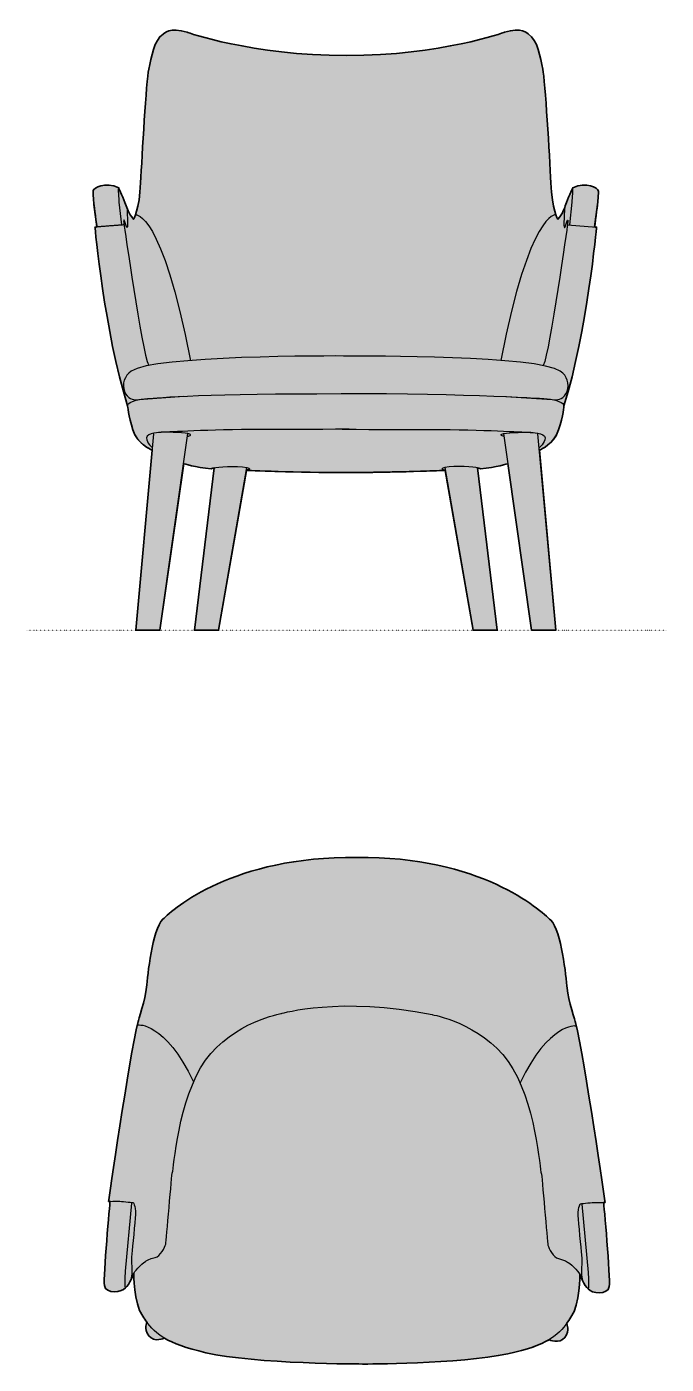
# Model space of a CAD drawing. Header units: millimetres. Extents: x 0 to 2150, y -1012 to 834.
# Drawn here: x 0 to 881, y -1012 to 832 of the extents above; entities that cross this region are included whole.
import ezdxf

# ---------------------------------------------------------------- set-up
doc = ezdxf.new("R2010")
doc.units = ezdxf.units.MM
doc.linetypes.add('Dots', pattern=[1, 0, -1])
doc.layers.add('Blocks', color=7, linetype='Continuous')
doc.layers.add('Blocks$Fill', color=7, linetype='Continuous', true_color=0xffffff)
for name, color, linetype, lineweight, true_color in [('Blocks$Inner', 7, 'Continuous', 25, 0x007f00), ('Blocks$Outline', 7, 'Continuous', 35, 0xff3f3f), ('Groud', 7, 'Dots', 25, 0x243775)]:
    doc.layers.add(name, color=color, linetype=linetype, lineweight=lineweight, true_color=true_color)

# ---------------------------------------------------------------- blocks, each defined once
blk = doc.blocks.new('CH71 Front')
at = {"layer": 'Blocks$Fill'}
blk.add_hatch(color=256, dxfattribs=at).paths.add_polyline_path([(-708.6, 248.3), (-731, 0), (-697.8, 0), (-665.1, 229.7), (-662.2, 228.8), (-658.8, 227.9), (-654.3, 226.9), (-648.8, 225.7), (-642.4, 224.5), (-635.2, 223.3), (-631.4, 222.8), (-627.4, 222.4), (-627.4, 222.4), (-627.4, 222.4), (-627.3, 222.4), (-627.2, 222.5), (-627.1, 222.6), (-627, 222.7), (-626.8, 222.8), (-626.6, 222.9), (-626.3, 223), (-626, 223.1), (-625.7, 223.3), (-625.4, 223.4), (-625, 223.5), (-624.6, 223.6), (-624.2, 223.8), (-624, 223.8), (-623.8, 223.9), (-623.5, 223.9), (-623.3, 224), (-650.3, 0), (-617.1, 0), (-578.7, 220.4), (-578.7, 220.4), (-578.7, 220.4), (-578.6, 220.4), (-578.5, 220.4), (-577.9, 220.4), (-575.5, 220.3), (-566.6, 219.9), (-535, 218.9), (-441.5, 217.5), (-348.1, 218.9), (-316.7, 219.9), (-307.8, 220.3), (-305.5, 220.4), (-304.9, 220.4), (-304.7, 220.4), (-304.7, 220.4), (-304.7, 220.4), (-304.7, 220.4), (-266.3, 0), (-233.1, 0), (-260, 224), (-259.8, 223.9), (-259.6, 223.9), (-259.3, 223.8), (-259.1, 223.8), (-258.7, 223.6), (-258.3, 223.5), (-257.9, 223.4), (-257.6, 223.3), (-257.3, 223.1), (-257, 223), (-256.8, 222.9), (-256.6, 222.8), (-256.4, 222.7), (-256.2, 222.6), (-256.1, 222.5), (-256, 222.4), (-255.9, 222.4), (-255.9, 222.4), (-252, 222.8), (-248.2, 223.3), (-241, 224.5), (-234.6, 225.7), (-229, 226.9), (-224.5, 227.9), (-221.1, 228.8), (-218.2, 229.7), (-185.5, 0), (-152.3, 0), (-174.8, 248.3), (-174.2, 248.5), (-173.2, 249), (-172, 249.6), (-170.5, 250.4), (-169.7, 250.8), (-168.8, 251.3), (-167.9, 251.9), (-167, 252.5), (-166, 253.2), (-165, 253.9), (-164, 254.6), (-163, 255.5), (-161.9, 256.3), (-160.9, 257.2), (-159.8, 258.2), (-158.8, 259.2), (-157.7, 260.3), (-156.7, 261.5), (-155.7, 262.7), (-155.2, 263.3), (-154.7, 263.9), (-154.2, 264.6), (-153.8, 265.2), (-153.3, 265.9), (-152.8, 266.6), (-152.4, 267.3), (-152, 268), (-151.5, 268.7), (-151.1, 269.5), (-150.7, 270.3), (-150.4, 271), (-150, 271.8), (-149.6, 272.7), (-149.3, 273.5), (-149, 274.3), (-148.7, 275.2), (-148.4, 276.1), (-147.2, 279.7), (-146.2, 283.3), (-144.5, 289.8), (-143.2, 295.5), (-142.3, 300.3), (-141.6, 304.2), (-141.2, 307.1), (-141, 308.8), (-141, 309.5), (-135.2, 329.1), (-129.8, 349.5), (-124.9, 370.3), (-120.4, 391.2), (-112.7, 432.4), (-106.5, 471.1), (-98.6, 531.7), (-96.1, 555.8), (-98.8, 556), (-94.7, 586.8), (-94.7, 586.8), (-93.9, 595.6), (-93.6, 599), (-93.5, 602.2), (-93.4, 603.6), (-93.4, 604.2), (-93.4, 604.8), (-93.4, 605.3), (-93.5, 605.5), (-93.5, 605.7), (-93.5, 605.9), (-93.5, 606.1), (-93.5, 606.2), (-93.6, 606.2), (-93.6, 606.3), (-93.6, 606.4), (-93.6, 606.4), (-93.6, 606.4), (-93.6, 606.5), (-93.6, 606.5), (-93.6, 606.5), (-93.7, 606.6), (-93.7, 606.6), (-93.7, 606.6), (-93.7, 606.7), (-93.7, 606.7), (-93.8, 606.8), (-93.8, 606.8), (-93.8, 606.9), (-93.9, 607), (-93.9, 607), (-94, 607.1), (-94.1, 607.2), (-94.2, 607.3), (-94.2, 607.4), (-94.3, 607.5), (-94.4, 607.6), (-94.5, 607.7), (-94.7, 607.9), (-95, 608.1), (-95.2, 608.3), (-95.5, 608.5), (-95.7, 608.7), (-96, 609), (-96.4, 609.2), (-96.7, 609.4), (-97.1, 609.6), (-97.4, 609.9), (-97.8, 610.1), (-98.2, 610.3), (-98.7, 610.5), (-99.1, 610.8), (-99.6, 611), (-100, 611.2), (-100.5, 611.4), (-101, 611.6), (-101.5, 611.8), (-102.1, 612), (-102.6, 612.2), (-103.2, 612.4), (-103.7, 612.6), (-104.3, 612.7), (-104.9, 612.9), (-105.6, 613.1), (-106.2, 613.2), (-106.8, 613.3), (-107.5, 613.4), (-108.1, 613.5), (-108.8, 613.6), (-109.5, 613.7), (-110.2, 613.8), (-110.9, 613.8), (-111.6, 613.8), (-112.4, 613.9), (-113.1, 613.9), (-113.9, 613.8), (-114.6, 613.8), (-115.4, 613.7), (-116.2, 613.7), (-117, 613.6), (-117.8, 613.5), (-118.6, 613.3), (-119.4, 613.2), (-120.3, 613), (-121.1, 612.8), (-121.9, 612.5), (-122.8, 612.3), (-123.6, 612), (-124.5, 611.7), (-125.4, 611.4), (-126.3, 611), (-127.1, 610.6), (-128, 610.2), (-128.9, 609.7), (-128.9, 609.7), (-136, 593.2), (-137.4, 589.9), (-140.4, 581.8), (-140.8, 580.6), (-141.3, 579.4), (-141.9, 578.2), (-142.5, 576.9), (-143.2, 575.6), (-144, 574.2), (-144.9, 572.8), (-145.8, 571.3), (-146.9, 569.8), (-148.1, 568.2), (-149.4, 566.5), (-149.4, 566.5), (-149.5, 566.6), (-149.6, 566.8), (-149.8, 567.1), (-150, 567.5), (-150.2, 567.9), (-150.7, 569.1), (-151.3, 570.7), (-152, 572.6), (-152.8, 574.9), (-153.6, 577.7), (-154.4, 580.9), (-155.3, 584.5), (-156.1, 588.6), (-156.9, 593.2), (-157.6, 598.3), (-158.2, 603.9), (-158.7, 610.1), (-159.1, 616.8), (-164, 703.1), (-167.2, 747.5), (-168.8, 763.7), (-169.5, 769.5), (-169.8, 771.7), (-170, 772.7), (-170.2, 773.5), (-172.9, 786.7), (-173.7, 790.2), (-174.6, 793.8), (-175.6, 797.3), (-176.6, 800.7), (-177.2, 802.4), (-177.8, 804.1), (-178.4, 805.7), (-179, 807.3), (-179.7, 808.9), (-180.4, 810.4), (-181.2, 811.8), (-181.6, 812.5), (-182, 813.2), (-182.4, 813.9), (-182.8, 814.5), (-183.2, 815.2), (-183.7, 815.8), (-184.1, 816.4), (-184.6, 817), (-185, 817.6), (-185.5, 818.1), (-186, 818.7), (-186.5, 819.2), (-187, 819.7), (-187.5, 820.2), (-188.1, 820.6), (-188.3, 820.8), (-188.6, 821.1), (-188.9, 821.3), (-189.2, 821.5), (-189.4, 821.7), (-189.7, 821.8), (-189.7, 821.9), (-189.7, 821.9), (-189.8, 821.9), (-189.8, 821.9), (-190.5, 822.4), (-190.8, 822.7), (-191.1, 822.9), (-191.5, 823.2), (-192, 823.5), (-192.6, 823.9), (-193.1, 824.2), (-193.5, 824.4), (-193.8, 824.6), (-194.1, 824.7), (-194.5, 824.9), (-194.9, 825.1), (-195.3, 825.2), (-195.7, 825.4), (-196.1, 825.6), (-196.5, 825.7), (-197, 825.9), (-197.5, 826), (-197.9, 826.2), (-198.4, 826.3), (-199, 826.4), (-199.5, 826.6), (-200.1, 826.7), (-200.6, 826.8), (-201.2, 826.9), (-201.8, 827), (-202.4, 827), (-203.1, 827.1), (-203.7, 827.2), (-204.4, 827.2), (-205.1, 827.2), (-205.8, 827.3), (-206.5, 827.3), (-207.3, 827.3), (-208.1, 827.2), (-208.8, 827.2), (-209.7, 827.1), (-210.5, 827.1), (-211.3, 827), (-212.2, 826.9), (-213.1, 826.7), (-214, 826.6), (-214.9, 826.4), (-216.8, 826), (-218.7, 825.5), (-220.8, 825), (-222.9, 824.3), (-222.9, 824.3), (-226.9, 822.9), (-238.5, 819.4), (-247.1, 816.9), (-257.3, 814.3), (-269.2, 811.4), (-282.7, 808.4), (-297.7, 805.4), (-314.2, 802.6), (-332.1, 799.8), (-351.4, 797.4), (-371.9, 795.3), (-393.7, 793.7), (-416.7, 792.6), (-440.7, 792.2), (-464.8, 792.6), (-487.8, 793.7), (-509.6, 795.3), (-530.3, 797.4), (-549.7, 799.8), (-567.8, 802.6), (-584.5, 805.4), (-599.7, 808.4), (-613.4, 811.4), (-625.4, 814.3), (-635.8, 816.9), (-644.5, 819.4), (-656.3, 822.9), (-660.4, 824.3), (-662.5, 825), (-664.6, 825.5), (-666.6, 826), (-668.5, 826.4), (-669.4, 826.6), (-670.3, 826.7), (-671.2, 826.9), (-672, 827), (-672.9, 827.1), (-673.7, 827.1), (-674.5, 827.2), (-675.3, 827.2), (-676, 827.3), (-676.8, 827.3), (-677.5, 827.3), (-678.2, 827.2), (-678.9, 827.2), (-679.6, 827.2), (-680.3, 827.1), (-680.9, 827), (-681.5, 827), (-682.1, 826.9), (-682.7, 826.8), (-683.3, 826.7), (-683.8, 826.6), (-684.4, 826.4), (-684.9, 826.3), (-685.4, 826.2), (-685.9, 826), (-686.4, 825.9), (-686.8, 825.7), (-687.2, 825.6), (-687.7, 825.4), (-688.1, 825.2), (-688.5, 825.1), (-688.8, 824.9), (-689.2, 824.7), (-689.6, 824.6), (-689.9, 824.4), (-690.2, 824.2), (-690.8, 823.9), (-691.3, 823.5), (-691.8, 823.2), (-692.2, 822.9), (-692.6, 822.7), (-692.9, 822.4), (-693.5, 821.9), (-693.6, 821.9), (-693.6, 821.9), (-693.6, 821.9), (-693.6, 821.8), (-693.9, 821.7), (-694.2, 821.5), (-694.5, 821.3), (-694.7, 821.1), (-695, 820.8), (-695.3, 820.6), (-695.8, 820.2), (-696.3, 819.7), (-696.9, 819.2), (-697.4, 818.7), (-697.8, 818.1), (-698.3, 817.6), (-698.8, 817), (-699.2, 816.4), (-699.7, 815.8), (-700.1, 815.2), (-700.6, 814.5), (-701, 813.9), (-701.4, 813.2), (-701.8, 812.5), (-702.2, 811.8), (-702.9, 810.4), (-703.6, 808.9), (-704.3, 807.3), (-705, 805.7), (-705.6, 804.1), (-706.2, 802.4), (-706.8, 800.7), (-707.8, 797.3), (-708.8, 793.8), (-710.5, 786.7), (-713.3, 773.5), (-713.5, 772.7), (-713.7, 771.7), (-714, 769.5), (-714.7, 763.7), (-716.3, 747.5), (-719.5, 703.1), (-724.4, 616.8), (-724.8, 610.1), (-725.3, 603.9), (-725.9, 598.3), (-726.6, 593.2), (-727.4, 588.6), (-728.2, 584.5), (-729.1, 580.9), (-729.9, 577.7), (-730.7, 574.9), (-731.5, 572.6), (-732.2, 570.7), (-732.8, 569.1), (-733.3, 567.9), (-733.5, 567.5), (-733.7, 567.1), (-733.9, 566.8), (-734, 566.6), (-734.1, 566.5), (-734.1, 566.5), (-735.4, 568.2), (-736.6, 569.8), (-737.7, 571.3), (-738.6, 572.8), (-739.5, 574.2), (-740.3, 575.6), (-741, 576.9), (-741.6, 578.2), (-742.2, 579.4), (-742.7, 580.6), (-743.1, 581.8), (-746.1, 589.9), (-754.5, 609.6), (-754.6, 609.7), (-755.5, 610.2), (-756.4, 610.6), (-757.2, 611), (-758.1, 611.4), (-759, 611.7), (-759.9, 612), (-760.7, 612.3), (-761.6, 612.5), (-762.4, 612.8), (-763.2, 613), (-764.1, 613.2), (-764.9, 613.3), (-765.7, 613.5), (-766.5, 613.6), (-767.3, 613.7), (-768.1, 613.7), (-768.8, 613.8), (-769.6, 613.8), (-770.4, 613.9), (-771.1, 613.9), (-771.8, 613.8), (-772.6, 613.8), (-773.3, 613.8), (-774, 613.7), (-774.7, 613.6), (-775.4, 613.5), (-776, 613.4), (-776.7, 613.3), (-777.3, 613.2), (-777.9, 613.1), (-778.6, 612.9), (-779.2, 612.7), (-779.8, 612.6), (-780.3, 612.4), (-780.9, 612.2), (-781.4, 612), (-782, 611.8), (-782.5, 611.6), (-783, 611.4), (-783.5, 611.2), (-783.9, 611), (-784.4, 610.8), (-784.8, 610.5), (-785.3, 610.3), (-785.7, 610.1), (-786.1, 609.9), (-786.4, 609.6), (-786.8, 609.4), (-787.1, 609.2), (-787.4, 609), (-787.8, 608.7), (-788, 608.5), (-788.3, 608.3), (-788.5, 608.1), (-788.8, 607.9), (-789, 607.7), (-789.1, 607.6), (-789.2, 607.5), (-789.3, 607.4), (-789.3, 607.3), (-789.4, 607.2), (-789.5, 607.1), (-789.6, 607), (-789.6, 607), (-789.7, 606.9), (-789.7, 606.8), (-789.7, 606.8), (-789.8, 606.7), (-789.8, 606.7), (-789.8, 606.6), (-789.8, 606.6), (-789.8, 606.6), (-789.9, 606.5), (-789.9, 606.5), (-789.9, 606.5), (-789.9, 606.4), (-789.9, 606.4), (-789.9, 606.4), (-789.9, 606.3), (-789.9, 606.2), (-790, 606.2), (-790, 606.1), (-790, 605.9), (-790, 605.7), (-790, 605.5), (-790, 605.3), (-790.1, 604.8), (-790.1, 604.2), (-790.1, 603.6), (-790, 602.2), (-789.9, 599), (-789.1, 589.5), (-788.8, 586.8), (-788.8, 586.8), (-784.7, 556), (-787.4, 555.8), (-787.4, 555.7), (-784.9, 531.7), (-777, 471.1), (-770.8, 432.4), (-763, 391.2), (-758.5, 370.3), (-753.6, 349.5), (-748.2, 329.1), (-742.4, 309.5), (-742.3, 308.8), (-742.1, 307.1), (-741.7, 304.2), (-741.1, 300.3), (-740.1, 295.5), (-738.8, 289.8), (-737.1, 283.3), (-736.1, 279.7), (-735, 276.1), (-734.7, 275.2), (-734.4, 274.3), (-734.1, 273.5), (-733.7, 272.7), (-733.4, 271.8), (-733, 271), (-732.6, 270.3), (-732.2, 269.5), (-731.8, 268.7), (-731.4, 268), (-730.9, 267.3), (-730.5, 266.6), (-730, 265.9), (-729.6, 265.2), (-729.1, 264.6), (-728.6, 263.9), (-728.1, 263.3), (-727.7, 262.7), (-726.7, 261.5), (-725.6, 260.3), (-724.6, 259.2), (-723.5, 258.2), (-722.5, 257.2), (-721.4, 256.3), (-720.4, 255.5), (-719.3, 254.6), (-718.3, 253.9), (-717.3, 253.2), (-716.4, 252.5), (-715.4, 251.9), (-714.5, 251.3), (-713.6, 250.8), (-712.8, 250.4), (-711.4, 249.6), (-710.1, 249), (-709.2, 248.5)], flags=0)
at = {"layer": 'Blocks$Inner'}
for points in [[(-136.2, 558.8), (-96.1, 555.8)], [(-706.5, 271), (-731, 0), (-697.8, 0), (-659.3, 271.1)], [(-224.1, 271.1), (-185.5, 0), (-152.3, 0), (-176.8, 271)], [(-623.3, 224), (-650.3, 0), (-617.1, 0), (-578, 224.2)], [(-305.3, 224.2), (-266.3, 0), (-233.1, 0), (-260, 224)]]:
    blk.add_lwpolyline(points, dxfattribs=at)
for points, degree in [([(-660.4, 824.3), (-683.7, 832), (-692.7, 822.4), (-693.6, 821.8)], 3), ([(-189.7, 821.8), (-190.6, 822.4), (-199.7, 832), (-222.9, 824.3)], 3), ([(-693.6, 821.8), (-705.9, 813.9), (-709.8, 789.6), (-713.3, 773.5)], 3), ([(-440.7, 792.2), (-571.8, 792.6), (-660.4, 824.3), (-660.4, 824.3)], 3), ([(-222.9, 824.3), (-222.9, 824.3), (-309.7, 792.6), (-440.7, 792.2)], 3), ([(-170.2, 773.5), (-173.5, 789.6), (-177.5, 813.9), (-189.7, 821.8)], 3), ([(-159.1, 616.8), (-160.9, 654.1), (-166.8, 757.4), (-170.2, 773.5)], 3), ([(-149.4, 566.5), (-149.4, 566.5), (-157.3, 579.5), (-159.1, 616.8)], 3), ([(-128.9, 609.7), (-128.9, 609.7), (-136.4, 592.9), (-138.4, 587.3)], 3), ([(-731.2, 572.7), (-731.2, 572.7), (-695.2, 577.9), (-655.7, 371.6)], 3), ([(-152.3, 572.7), (-152.3, 572.7), (-188.3, 578.2), (-227.8, 372)], 3), ([(-138.4, 587.3), (-140.4, 581.6), (-142, 575.6), (-149.4, 566.5)], 3), ([(-747.3, 558.8), (-787.4, 555.8)], 1), ([(-787.4, 555.8), (-787.4, 555.8), (-774.6, 412), (-742.4, 309.5)], 3), ([(-747.3, 558.8), (-747.3, 558.8), (-722.9, 386.1), (-713.3, 365)], 3), ([(-136.2, 558.8), (-136.2, 558.8), (-159.9, 386.1), (-169.5, 365)], 3), ([(-96.1, 555.8), (-96.1, 555.8), (-108.9, 412), (-141, 309.5)], 3), ([(-578.7, 220.4), (-578.7, 220.4), (-496.9, 217), (-426.5, 217.6)], 3), ([(-304.7, 220.4), (-304.7, 220.4), (-386.4, 217), (-456.9, 217.6)], 3)]:
    blk.add_open_spline(points, degree=degree, dxfattribs=at)
for points, knots in [([(-734.1, 566.5), (-734.1, 566.5), (-726.2, 579.5), (-724.4, 616.8), (-722.6, 654.1), (-716.7, 757.4), (-713.3, 773.5)], [0, 0, 0, 0, 1, 1, 1, 2, 2, 2, 2]), ([(-784.7, 556), (-784.7, 556), (-788.8, 586.8), (-788.8, 586.8), (-788.8, 586.8), (-790.6, 603.7), (-789.9, 606.4), (-789.2, 609), (-773.7, 619.6), (-754.6, 609.7), (-754.6, 609.7), (-747.1, 592.9), (-745.1, 587.3), (-743.1, 581.6), (-741.5, 575.6), (-734.1, 566.5)], [-5, -5, -5, -5, -4, -4, -4, -3, -3, -3, -2, -2, -2, -1, -1, -1, 0, 0, 0, 0]), ([(-750.4, 558.8), (-750.4, 558.8), (-753.8, 590.3), (-753.8, 590.3), (-753.8, 590.3), (-755.3, 605.1), (-754.6, 609.7)], [0, 0, 0, 0, 1, 1, 1, 2, 2, 2, 2]), ([(-133.1, 558.8), (-133.1, 558.8), (-129.7, 590.3), (-129.7, 590.3), (-129.7, 590.3), (-128.2, 605.1), (-128.9, 609.7)], [0, 0, 0, 0, 1, 1, 1, 2, 2, 2, 2]), ([(-98.8, 556), (-98.8, 556), (-94.7, 586.8), (-94.7, 586.8), (-94.7, 586.8), (-92.9, 603.7), (-93.6, 606.4), (-94.3, 609), (-109.8, 619.6), (-128.9, 609.7)], [-5, -5, -5, -5, -4, -4, -4, -3, -3, -3, -2, -2, -2, -2]), ([(-743.1, 580.9), (-743.1, 580.9), (-742.4, 560), (-742.4, 560), (-742.4, 560), (-742.4, 550), (-745, 558.7), (-749.5, 574.2), (-747.3, 558.8), (-747.3, 558.8)], [0, 0, 0, 0, 1, 1, 1, 2, 2, 2, 3, 3, 3, 3]), ([(-140.4, 580.9), (-140.4, 580.9), (-141, 560), (-141, 560), (-141, 560), (-141.1, 550), (-138.5, 558.7), (-134, 574.2), (-136.2, 558.8), (-136.2, 558.8)], [0, 0, 0, 0, 1, 1, 1, 2, 2, 2, 3, 3, 3, 3]), ([(-438.1, 378), (-461.5, 378.5), (-707.3, 378.6), (-737.3, 357.3), (-747.1, 350.4), (-750.2, 339.8), (-746.7, 329.3), (-743.2, 318.9), (-732.8, 317.8), (-732.8, 317.8), (-732.8, 317.8), (-665.1, 322.7), (-665.1, 322.7)], [4, 4, 4, 4, 5, 5, 5, 6, 6, 6, 7, 7, 7, 8, 8, 8, 8]), ([(-221.2, 322.1), (-221.2, 322.1), (-150.5, 317.8), (-150.5, 317.8), (-150.5, 317.8), (-140.1, 318.9), (-136.6, 329.3), (-133.2, 339.8), (-136.2, 350.4), (-146, 357.3), (-176.1, 378.6), (-414.7, 378), (-438.1, 378)], [0, 0, 0, 0, 1, 1, 1, 2, 2, 2, 3, 3, 3, 4, 4, 4, 4]), ([(-742.4, 309.5), (-742.4, 309.5), (-742.4, 309.7), (-742.4, 309.7), (-742.4, 309.7), (-742.4, 309.9), (-742.4, 309.9), (-742.4, 309.9), (-742.4, 310.2), (-742.4, 310.2), (-742.4, 310.2), (-741.9, 317.3), (-714.8, 319.4), (-714.8, 319.4), (-645.6, 326.7), (-481.5, 325.9), (-301.2, 328.3), (-168.6, 319.4), (-168.6, 319.4), (-141.4, 317.3), (-141, 310.2), (-141, 310.2), (-141, 310.2), (-141, 309.9), (-141, 309.9), (-141, 309.9), (-141, 309.7), (-141, 309.7), (-141, 309.7), (-141, 309.5), (-141, 309.5), (-141, 309.5), (-141, 309.2), (-141, 309.2)], [1.166666, 1.166666, 1.166666, 1.166666, 2.333333, 2.333333, 2.333333, 3.5, 3.5, 3.5, 4.666667, 4.666667, 4.666667, 5.833333, 5.833333, 5.833333, 7, 7, 7, 8.166667, 8.166667, 8.166667, 9.333333, 9.333333, 9.333333, 10.5, 10.5, 10.5, 11.666667, 11.666667, 11.666667, 12.833333, 12.833333, 12.833333, 14, 14, 14, 14]), ([(-742.4, 309.5), (-742.4, 309.5), (-741.4, 296.2), (-735, 276.1), (-728.5, 255.9), (-708.3, 248.2), (-708.3, 248.2)], [0, 0, 0, 0, 1, 1, 1, 2, 2, 2, 2]), ([(-141, 309.5), (-141, 309.5), (-141.9, 296.2), (-148.4, 276.1), (-154.8, 255.9), (-175, 248.2), (-175, 248.2)], [2, 2, 2, 2, 3, 3, 3, 4, 4, 4, 4]), ([(-436.8, 277.3), (-543.1, 276.3), (-578.8, 276.9), (-585.3, 276.8), (-654.9, 275.2), (-696.1, 272.9), (-696.1, 272.9), (-696.1, 272.9), (-716.6, 272.2), (-716.5, 265.2), (-716.4, 258.3), (-708.3, 251.7), (-708.3, 251.7)], [0, 0, 0, 0, 1, 1, 1, 2, 2, 2, 3, 3, 3, 4, 4, 4, 4]), ([(-446.5, 277.3), (-340.3, 276.3), (-304.5, 276.9), (-298, 276.8), (-228.5, 275.2), (-187.3, 272.9), (-187.3, 272.9), (-187.3, 272.9), (-166.7, 272.2), (-166.8, 265.2), (-167, 258.3), (-175.1, 251.7), (-175.1, 251.7)], [0, 0, 0, 0, 1, 1, 1, 2, 2, 2, 3, 3, 3, 4, 4, 4, 4]), ([(-659.8, 267.4), (-659.8, 267.4), (-650.6, 269.2), (-659.3, 271.1), (-667.9, 273), (-690.8, 273.3), (-700, 272.6)], [0, 0, 0, 0, 1, 1, 1, 2, 2, 2, 2]), ([(-223.6, 267.4), (-223.6, 267.4), (-232.7, 269.2), (-224.1, 271.1), (-215.4, 273), (-192.5, 273.3), (-183.4, 272.6)], [0, 0, 0, 0, 1, 1, 1, 2, 2, 2, 2]), ([(-665.1, 229.7), (-665.1, 229.7), (-648.9, 224.6), (-627.4, 222.4), (-627.4, 222.4), (-625.7, 223.6), (-622.8, 224), (-620, 224.5), (-592.6, 227.7), (-578, 224.2), (-569.2, 222), (-578.2, 221.1), (-578.2, 221.1)], [0, 0, 0, 0, 1, 1, 1, 2, 2, 2, 3, 3, 3, 4, 4, 4, 4]), ([(-218.2, 229.7), (-218.2, 229.7), (-234.4, 224.6), (-255.9, 222.4), (-255.9, 222.4), (-257.6, 223.6), (-260.5, 224), (-263.4, 224.5), (-290.8, 227.7), (-305.3, 224.2), (-314.1, 222), (-305.2, 221.1), (-305.2, 221.1)], [0, 0, 0, 0, 1, 1, 1, 2, 2, 2, 3, 3, 3, 4, 4, 4, 4])]:
    blk.add_open_spline(points, degree=3, knots=knots, dxfattribs=at)
at = {"layer": 'Blocks$Outline'}
for points in [[(-708.6, 248.3), (-731, 0), (-697.8, 0), (-665.1, 229.7)], [(-218.2, 229.7), (-185.5, 0), (-152.3, 0), (-174.8, 248.3)], [(-623.3, 224), (-650.3, 0), (-617.1, 0), (-578.7, 220.4)], [(-304.7, 220.4), (-266.3, 0), (-233.1, 0), (-260, 224)]]:
    blk.add_lwpolyline(points, dxfattribs=at)
for points, knots in [([(-98.8, 556), (-98.8, 556.1), (-94.7, 586.8), (-94.7, 586.8), (-94.7, 586.8), (-92.9, 603.7), (-93.6, 606.4), (-94.3, 609), (-109.8, 619.6), (-128.9, 609.7), (-128.9, 609.7), (-136.4, 592.9), (-138.4, 587.3), (-140.4, 581.6), (-142, 575.6), (-149.4, 566.5), (-149.4, 566.5), (-157.3, 579.5), (-159.1, 616.8), (-160.9, 654.1), (-166.8, 757.4), (-170.2, 773.5), (-173.5, 789.6), (-177.5, 813.9), (-189.7, 821.8), (-190.6, 822.4), (-199.7, 832), (-222.9, 824.3), (-222.9, 824.3), (-309.7, 792.6), (-440.7, 792.2), (-571.8, 792.6), (-660.4, 824.3), (-660.4, 824.3), (-683.7, 832), (-692.7, 822.4), (-693.6, 821.8), (-705.9, 813.9), (-709.8, 789.6), (-713.3, 773.5)], [-4.998145, -4.998145, -4.998145, -4.998145, -4, -4, -4, -3, -3, -3, -2, -2, -2, -1, -1, -1, 0, 0, 0, 1, 1, 1, 2, 2, 2, 3, 3, 3, 4, 4, 4, 5, 5, 5, 6, 6, 6, 7, 7, 7, 8, 8, 8, 8]), ([(-713.3, 773.5), (-716.7, 757.4), (-722.6, 654.1), (-724.4, 616.8), (-726.2, 579.5), (-734.1, 566.5), (-734.1, 566.5), (-741.5, 575.6), (-743.1, 581.6), (-745.1, 587.3), (-747.1, 592.9), (-754.6, 609.7), (-754.6, 609.7), (-773.7, 619.6), (-789.2, 609), (-789.9, 606.4), (-790.6, 603.7), (-788.8, 586.8), (-788.8, 586.8), (-788.8, 586.8), (-784.7, 556.1), (-784.7, 556)], [-2, -2, -2, -2, -1, -1, -1, 0, 0, 0, 1, 1, 1, 2, 2, 2, 3, 3, 3, 4, 4, 4, 4.998091, 4.998091, 4.998091, 4.998091]), ([(-784.7, 556), (-785.6, 555.9), (-786.5, 555.8), (-787.4, 555.8), (-787.4, 555.8), (-774.6, 412), (-742.4, 309.5)], [0.933644, 0.933644, 0.933644, 0.933644, 1, 1, 1, 2, 2, 2, 2]), ([(-174.8, 248.3), (-172.5, 249.2), (-154.4, 257.2), (-148.4, 276.1), (-141.9, 296.2), (-141, 309.5), (-141, 309.5), (-108.9, 412), (-96.1, 555.8), (-96.1, 555.8), (-97, 555.8), (-97.9, 555.9), (-98.8, 556)], [-3.935318, -3.935318, -3.935318, -3.935318, -3, -3, -3, -2, -2, -2, -1, -1, -1, -0.933651, -0.933651, -0.933651, -0.933651]), ([(-742.4, 309.5), (-742.4, 309.5), (-741.4, 296.2), (-735, 276.1), (-729, 257.2), (-710.9, 249.2), (-708.6, 248.3)], [0, 0, 0, 0, 1, 1, 1, 1.935319, 1.935319, 1.935319, 1.935319]), ([(-665.1, 229.7), (-665.1, 229.7), (-648.9, 224.6), (-627.4, 222.4), (-627.4, 222.4), (-625.9, 223.5), (-623.3, 224)], [0.001741, 0.001741, 0.001741, 0.001741, 1, 1, 1, 1.94465, 1.94465, 1.94465, 1.94465]), ([(-260, 224), (-257.5, 223.5), (-255.9, 222.4), (-255.9, 222.4), (-234.4, 224.6), (-218.3, 229.7), (-218.2, 229.7)], [-1.944651, -1.944651, -1.944651, -1.944651, -1, -1, -1, -0.001741, -0.001741, -0.001741, -0.001741])]:
    blk.add_open_spline(points, degree=3, knots=knots, dxfattribs=at)
for points in [[(-578.7, 220.4), (-578.7, 220.4), (-508, 217.4), (-441.5, 217.5)], [(-441.5, 217.5), (-375, 217.4), (-304.7, 220.4), (-304.7, 220.4)]]:
    blk.add_open_spline(points, degree=3, dxfattribs=at)
blk = doc.blocks.new('CH71 Top')
at = {"layer": 'Blocks$Fill', "extrusion": (0, 0, -1)}
blk.add_hatch(color=256, dxfattribs=at).paths.add_polyline_path([(-6.7, -187.4), (-4.4, -188.7), (-2, -190), (0.6, -191.3), (3.4, -192.5), (6.3, -193.8), (9.3, -195), (12.5, -196.3), (15.9, -197.5), (19.5, -198.7), (23.3, -199.9), (31.4, -202.3), (40.4, -204.6), (50.2, -206.8), (56.6, -208.1), (63.4, -209.4), (77.9, -211.6), (93.3, -213.5), (109.3, -215.1), (142.3, -217.6), (174.4, -219.2), (227, -220.7), (248.7, -220.9), (248.7, -220.9), (273.2, -220.6), (332.4, -218.9), (368, -217.1), (404, -214.3), (421.3, -212.5), (437.7, -210.5), (445.4, -209.3), (452.8, -208.1), (459.8, -206.8), (466.3, -205.3), (476.2, -202.9), (485.2, -200.5), (493.4, -198), (500.8, -195.5), (504.2, -194.2), (507.5, -193), (510.5, -191.7), (513.4, -190.4), (516.2, -189.1), (518.8, -187.8), (521.2, -186.5), (523.5, -185.2), (523.7, -185.3), (524.1, -185.5), (524.9, -185.8), (525.3, -185.9), (525.8, -186.1), (526.4, -186.3), (527, -186.4), (527.6, -186.6), (528.3, -186.8), (529, -186.9), (529.8, -187.1), (530.6, -187.2), (531, -187.2), (531.4, -187.3), (531.8, -187.3), (532.3, -187.3), (532.7, -187.4), (533.1, -187.4), (533.5, -187.4), (534, -187.4), (534.4, -187.3), (534.9, -187.3), (535.3, -187.3), (535.8, -187.2), (536.2, -187.1), (536.7, -187.1), (537.1, -187), (537.6, -186.9), (538, -186.7), (538.5, -186.6), (538.9, -186.4), (539.4, -186.3), (539.6, -186.2), (539.8, -186.1), (540, -186), (540.2, -185.9), (540.4, -185.8), (540.7, -185.7), (540.9, -185.5), (541.1, -185.4), (541.3, -185.3), (541.5, -185.2), (541.7, -185), (541.9, -184.9), (542.2, -184.7), (542.4, -184.6), (542.6, -184.4), (542.8, -184.3), (543, -184.1), (543.2, -183.9), (543.4, -183.7), (543.6, -183.5), (543.8, -183.4), (544, -183.2), (544.2, -183), (544.4, -182.8), (544.5, -182.5), (544.7, -182.3), (544.9, -182.1), (545.1, -181.9), (545.5, -181.4), (545.8, -180.9), (546.1, -180.5), (546.4, -180), (546.7, -179.6), (546.9, -179.1), (547.2, -178.7), (547.4, -178.2), (547.6, -177.8), (547.8, -177.3), (548, -176.9), (548.2, -176.5), (548.3, -176), (548.5, -175.6), (548.6, -175.2), (548.7, -174.8), (548.8, -174.4), (548.9, -174), (549, -173.6), (549.1, -173.2), (549.1, -172.8), (549.2, -172.4), (549.2, -172), (549.2, -171.7), (549.3, -171.3), (549.3, -170.9), (549.3, -170.6), (549.3, -170.2), (549.2, -169.9), (549.2, -169.6), (549.2, -169.3), (549.2, -168.9), (549.1, -168.6), (549.1, -168.3), (549, -168), (549, -167.7), (548.9, -167.5), (548.8, -167.2), (548.8, -166.9), (548.7, -166.7), (548.6, -166.2), (548.4, -165.7), (548.3, -165.3), (548.1, -165), (548, -164.6), (547.9, -164.3), (547.7, -164.1), (547.6, -163.9), (547.5, -163.7), (547.5, -163.6), (547.4, -163.5), (547.4, -163.5), (553.4, -155), (554, -154.1), (554.6, -153.2), (555.1, -152.3), (555.6, -151.3), (556.2, -150.3), (556.7, -149.3), (557.1, -148.3), (557.6, -147.2), (558, -146.1), (558.5, -145), (559.3, -142.8), (560, -140.4), (560.7, -138), (561.4, -135.6), (561.9, -133.2), (562.5, -130.7), (562.9, -128.2), (563.7, -123.3), (564.4, -118.5), (564.9, -113.9), (565.2, -109.6), (565.6, -102.4), (565.8, -97.5), (565.8, -95.7), (565.8, -95.7), (566, -96.4), (566.8, -98.3), (567.9, -101), (568.6, -102.6), (569.4, -104.3), (570.3, -106.1), (571.2, -107.8), (571.7, -108.6), (572.1, -109.5), (572.6, -110.3), (573.1, -111.1), (573.6, -111.8), (574.2, -112.5), (574.4, -112.9), (574.7, -113.2), (574.9, -113.5), (575.2, -113.8), (575.5, -114.1), (575.7, -114.4), (576, -114.7), (576.3, -114.9), (576.5, -115.2), (576.7, -115.3), (576.8, -115.4), (576.9, -115.5), (577.1, -115.6), (577.2, -115.7), (577.3, -115.8), (577.4, -115.8), (577.4, -115.9), (577.5, -116), (577.5, -116.1), (577.7, -116.2), (577.8, -116.4), (577.9, -116.5), (578, -116.7), (578.2, -116.8), (578.3, -116.9), (578.5, -117.1), (578.6, -117.2), (578.8, -117.4), (578.9, -117.5), (579.1, -117.6), (579.3, -117.8), (579.5, -117.9), (579.7, -118), (579.9, -118.1), (580.1, -118.3), (580.3, -118.4), (580.5, -118.5), (580.9, -118.7), (581.3, -119), (581.8, -119.2), (582.3, -119.4), (582.8, -119.6), (583.3, -119.8), (583.8, -119.9), (584.3, -120.1), (584.9, -120.3), (585.4, -120.4), (586, -120.5), (586.6, -120.7), (587.2, -120.8), (587.8, -120.9), (588.3, -121), (588.9, -121), (589.5, -121.1), (590.2, -121.1), (590.8, -121.2), (591.4, -121.2), (592, -121.2), (592.6, -121.2), (593.2, -121.2), (593.8, -121.2), (594.4, -121.1), (595, -121.1), (595.6, -121), (596.2, -120.9), (596.7, -120.8), (597.3, -120.7), (597.9, -120.6), (598.4, -120.4), (599, -120.3), (599.5, -120.1), (599.8, -120), (600, -119.9), (600.3, -119.8), (600.5, -119.7), (600.8, -119.6), (601, -119.4), (601.2, -119.3), (601.5, -119.2), (601.7, -119.1), (601.9, -118.9), (602.2, -118.8), (602.4, -118.6), (602.6, -118.5), (602.8, -118.3), (603, -118.2), (603.2, -118), (603.4, -117.9), (603.6, -117.7), (603.8, -117.5), (603.9, -117.3), (604.1, -117.1), (604.3, -117), (604.4, -116.8), (604.6, -116.6), (604.7, -116.4), (604.9, -116.1), (605, -115.9), (605.2, -115.7), (605.3, -115.5), (605.4, -115.3), (605.5, -115), (605.6, -114.8), (605.7, -114.5), (605.8, -114.3), (605.9, -114), (606, -113.8), (606, -113.5), (606.1, -113.2), (606.1, -113), (606.2, -112.7), (606.2, -112.4), (606.3, -112.1), (606.3, -111.3), (606.4, -110.4), (606.4, -109.4), (606.4, -107.1), (606.4, -104.4), (605.8, -89.8), (603.1, -50.9), (598.4, 3.4), (600.4, 3.3), (600.4, 3.3), (571.5, 190.3), (565.2, 225.5), (562.3, 239.8), (559.7, 251.3), (559.7, 251.3), (558.1, 256.4), (554.5, 269), (552.4, 276.6), (550.5, 284.5), (549.7, 288.3), (549, 292), (548.5, 295.4), (548.2, 297), (546, 317.8), (544.2, 331.3), (543.1, 338.5), (541.9, 345.8), (540.5, 353.1), (538.9, 360.3), (538, 363.8), (537.1, 367.2), (536.2, 370.5), (535.2, 373.6), (534.2, 376.7), (533.1, 379.5), (532.5, 380.9), (532, 382.2), (531.4, 383.5), (530.8, 384.7), (530.2, 385.8), (529.5, 386.9), (528.9, 388), (528.6, 388.5), (528.3, 389), (527.9, 389.5), (527.6, 389.9), (527.3, 390.4), (526.9, 390.8), (526.6, 391.2), (526.2, 391.6), (525.9, 392), (525.5, 392.3), (523.9, 393.9), (521.9, 395.7), (519.5, 397.9), (516.7, 400.3), (513.5, 402.9), (509.9, 405.8), (505.9, 408.9), (501.4, 412.1), (496.6, 415.5), (491.3, 419), (485.6, 422.6), (479.4, 426.2), (472.8, 429.9), (465.8, 433.7), (458.3, 437.4), (450.3, 441.1), (441.9, 444.7), (433.1, 448.3), (423.7, 451.8), (413.9, 455.2), (403.7, 458.4), (392.9, 461.5), (381.7, 464.3), (370, 467), (357.8, 469.4), (345.1, 471.5), (331.9, 473.4), (318.2, 474.9), (304, 476.1), (289.2, 476.9), (274, 477.4), (242.5, 477.4), (227.3, 476.9), (212.5, 476.1), (198.3, 474.8), (184.6, 473.3), (171.4, 471.4), (158.7, 469.2), (146.5, 466.7), (134.8, 464), (123.6, 461.1), (112.8, 458), (102.6, 454.7), (92.8, 451.3), (83.4, 447.7), (74.6, 444.1), (66.2, 440.3), (58.2, 436.6), (50.7, 432.8), (43.7, 429), (37.1, 425.2), (30.9, 421.5), (25.2, 417.8), (19.9, 414.3), (15.1, 410.8), (10.6, 407.6), (6.6, 404.5), (3, 401.5), (-0.2, 398.9), (-3, 396.4), (-5.4, 394.2), (-9, 390.8), (-9.4, 390.5), (-9.7, 390.1), (-10.1, 389.7), (-10.4, 389.3), (-10.8, 388.9), (-11.1, 388.4), (-11.4, 388), (-11.8, 387.5), (-12.1, 387), (-12.4, 386.5), (-13, 385.4), (-13.7, 384.3), (-14.3, 383.2), (-14.9, 382), (-15.4, 380.7), (-16, 379.4), (-16.6, 378), (-17.7, 375.2), (-18.7, 372.1), (-19.7, 369), (-20.6, 365.7), (-21.5, 362.3), (-22.4, 358.8), (-24, 351.6), (-25.4, 344.3), (-26.6, 337), (-27.7, 329.8), (-29.5, 316.3), (-31.7, 295.5), (-31.9, 293.9), (-32.5, 290.5), (-33.2, 286.8), (-34, 283), (-35.9, 275.1), (-38, 267.5), (-42.8, 251.1), (-43.2, 249.8), (-45.8, 238.3), (-48.7, 224), (-55, 188.8), (-83.9, 1.8), (-83.9, 1.8), (-81.9, 1.9), (-86.5, -51.6), (-89.3, -91), (-89.9, -105.7), (-89.9, -108.5), (-89.9, -110.9), (-89.9, -111.9), (-89.8, -112.8), (-89.8, -113.6), (-89.7, -113.9), (-89.7, -114.2), (-89.6, -114.5), (-89.6, -114.7), (-89.5, -115), (-89.5, -115.3), (-89.4, -115.5), (-89.3, -115.8), (-89.2, -116), (-89.1, -116.3), (-89, -116.5), (-88.9, -116.8), (-88.8, -117), (-88.7, -117.2), (-88.5, -117.4), (-88.4, -117.6), (-88.2, -117.9), (-88.1, -118.1), (-87.9, -118.3), (-87.8, -118.5), (-87.6, -118.6), (-87.4, -118.8), (-87.3, -119), (-87.1, -119.2), (-86.9, -119.4), (-86.7, -119.5), (-86.5, -119.7), (-86.3, -119.8), (-86.1, -120), (-85.9, -120.1), (-85.7, -120.3), (-85.4, -120.4), (-85.2, -120.6), (-85, -120.7), (-84.7, -120.8), (-84.5, -120.9), (-84.3, -121.1), (-84, -121.2), (-83.8, -121.3), (-83.5, -121.4), (-83.3, -121.5), (-83, -121.6), (-82.5, -121.8), (-81.9, -121.9), (-81.4, -122.1), (-80.8, -122.2), (-80.2, -122.3), (-79.7, -122.4), (-79.1, -122.5), (-78.5, -122.6), (-77.9, -122.6), (-77.3, -122.7), (-76.7, -122.7), (-76.1, -122.7), (-75.5, -122.7), (-74.9, -122.7), (-74.3, -122.7), (-73.7, -122.6), (-73, -122.6), (-72.4, -122.5), (-71.8, -122.5), (-71.3, -122.4), (-70.7, -122.3), (-70.1, -122.2), (-69.5, -122), (-68.9, -121.9), (-68.4, -121.8), (-67.8, -121.6), (-67.3, -121.4), (-66.8, -121.3), (-66.3, -121.1), (-65.8, -120.9), (-65.3, -120.7), (-64.8, -120.5), (-64.4, -120.2), (-64, -120), (-63.8, -119.9), (-63.5, -119.8), (-63.4, -119.6), (-63.2, -119.5), (-63, -119.4), (-62.8, -119.3), (-62.6, -119.1), (-62.4, -119), (-62.3, -118.9), (-62.1, -118.7), (-62, -118.6), (-61.8, -118.4), (-61.7, -118.3), (-61.5, -118.2), (-61.4, -118), (-61.3, -117.9), (-61.2, -117.7), (-61, -117.6), (-61, -117.5), (-60.9, -117.4), (-60.9, -117.3), (-60.8, -117.3), (-60.7, -117.2), (-60.6, -117.1), (-60.4, -117), (-60.3, -116.9), (-60.2, -116.8), (-60, -116.7), (-59.8, -116.4), (-59.5, -116.2), (-59.2, -115.9), (-59, -115.6), (-58.7, -115.3), (-58.4, -115), (-58.2, -114.7), (-57.9, -114.4), (-57.7, -114), (-57.1, -113.3), (-56.6, -112.6), (-56.1, -111.8), (-55.6, -111), (-55.2, -110.1), (-54.7, -109.3), (-53.8, -107.6), (-52.9, -105.8), (-52.1, -104.1), (-51.4, -102.5), (-50.3, -99.8), (-49.5, -97.9), (-49.3, -97.4), (-49.3, -97.2), (-49.3, -97.2), (-49.3, -97.2), (-49.3, -97.2), (-49.3, -97.2), (-49.3, -99), (-49.1, -103.9), (-48.7, -111.1), (-48.4, -115.4), (-47.9, -120), (-47.2, -124.8), (-46.4, -129.7), (-46, -132.2), (-45.4, -134.7), (-44.9, -137.1), (-44.2, -139.5), (-43.5, -141.9), (-42.8, -144.3), (-42, -146.5), (-41.5, -147.6), (-41.1, -148.7), (-40.6, -149.8), (-40.1, -150.8), (-39.6, -151.8), (-39.1, -152.8), (-38.6, -153.8), (-38, -154.7), (-37.5, -155.6), (-36.9, -156.5), (-30.6, -165.5), (-30.6, -165.5), (-30.6, -165.5), (-30.6, -165.5), (-30.6, -165.5), (-30.6, -165.5), (-30.6, -165.5), (-30.7, -165.6), (-30.7, -165.6), (-30.7, -165.6), (-30.7, -165.6), (-30.7, -165.7), (-30.8, -165.7), (-30.8, -165.8), (-30.9, -165.9), (-31, -166), (-31, -166.1), (-31.1, -166.2), (-31.3, -166.5), (-31.4, -166.8), (-31.6, -167.2), (-31.7, -167.6), (-31.9, -168), (-32, -168.2), (-32.1, -168.4), (-32.1, -168.7), (-32.2, -168.9), (-32.3, -169.2), (-32.4, -169.5), (-32.4, -169.7), (-32.5, -170), (-32.5, -170.3), (-32.6, -170.6), (-32.6, -170.9), (-32.7, -171.2), (-32.7, -171.5), (-32.8, -171.9), (-32.8, -172.2), (-32.8, -172.5), (-32.8, -172.9), (-32.8, -173.2), (-32.8, -173.6), (-32.8, -174), (-32.7, -174.3), (-32.7, -174.7), (-32.7, -175.1), (-32.6, -175.5), (-32.5, -175.9), (-32.4, -176.3), (-32.4, -176.7), (-32.2, -177.1), (-32.1, -177.5), (-32, -177.9), (-31.9, -178.3), (-31.7, -178.8), (-31.5, -179.2), (-31.3, -179.6), (-31.1, -180.1), (-30.9, -180.5), (-30.7, -181), (-30.4, -181.4), (-30.2, -181.9), (-29.9, -182.3), (-29.6, -182.8), (-29.3, -183.2), (-29, -183.7), (-28.6, -184.2), (-28.4, -184.4), (-28.2, -184.6), (-28, -184.8), (-27.9, -185.1), (-27.7, -185.3), (-27.5, -185.5), (-27.3, -185.7), (-27.1, -185.9), (-26.9, -186), (-26.7, -186.2), (-26.5, -186.4), (-26.3, -186.6), (-26.1, -186.7), (-25.9, -186.9), (-25.6, -187), (-25.4, -187.2), (-25.2, -187.3), (-25, -187.5), (-24.8, -187.6), (-24.6, -187.7), (-24.4, -187.8), (-24.1, -188), (-23.9, -188.1), (-23.7, -188.2), (-23.5, -188.3), (-23.3, -188.4), (-23, -188.5), (-22.8, -188.6), (-22.4, -188.7), (-21.9, -188.9), (-21.5, -189), (-21, -189.1), (-20.5, -189.3), (-20.1, -189.3), (-19.6, -189.4), (-19.2, -189.5), (-18.7, -189.5), (-18.3, -189.6), (-17.8, -189.6), (-17.4, -189.6), (-16.9, -189.6), (-16.5, -189.6), (-16, -189.6), (-15.6, -189.6), (-15.2, -189.6), (-14.7, -189.5), (-14.3, -189.5), (-13.9, -189.4), (-13.1, -189.3), (-12.3, -189.2), (-11.6, -189), (-10.9, -188.8), (-10.2, -188.7), (-9.6, -188.5), (-9, -188.3), (-8.5, -188.1), (-8.1, -188), (-7.3, -187.7), (-6.9, -187.5), (-6.7, -187.4)], flags=0)
at = {"layer": 'Blocks$Inner'}
for points, knots in [([(-258.3, 477.4), (-429.1, 479.2), (-510.5, 407.1), (-525.5, 392.3), (-540.6, 377.5), (-546.5, 314.4), (-548.1, 298.5), (-549.6, 282.7), (-559.7, 251.3), (-559.7, 251.3), (-572.5, 198.5), (-600.4, 3.3), (-600.4, 3.3), (-600.4, 3.3), (-590.2, 3.6), (-585, 3.4), (-579.2, 3.1), (-566.3, 1.5), (-566.3, 1.5)], [10, 10, 10, 10, 11, 11, 11, 12, 12, 12, 13, 13, 13, 14, 14, 14, 15, 15, 15, 16, 16, 16, 16]), ([(49.8, 0), (49.8, 0), (62.7, 1.6), (68.5, 1.9), (73.7, 2.1), (83.9, 1.8), (83.9, 1.8), (83.9, 1.8), (56, 197), (43.2, 249.8), (43.2, 249.8), (33.1, 281.2), (31.6, 297), (30, 312.9), (24.1, 376), (9, 390.8), (-6, 405.6), (-87.4, 479.2), (-258.3, 477.4)], [4, 4, 4, 4, 5, 5, 5, 6, 6, 6, 7, 7, 7, 8, 8, 8, 9, 9, 9, 10, 10, 10, 10]), ([(-565.8, -95.7), (-565.8, -95.7), (-555.4, -82.5), (-549.6, -79.5), (-549.6, -79.5), (-544, -75.6), (-536.4, -74.1), (-528.8, -72.6), (-522.6, -59.7), (-521.7, -55.7), (-520.7, -51.8), (-513.5, 42.1), (-512.3, 43.7), (-511.1, 45.3), (-504.7, 144.9), (-466.8, 197.8), (-428.8, 250.7), (-362.1, 262.3), (-362, 262.3), (-362, 262.3), (-281.4, 286.6), (-154.5, 260.8), (-154.4, 260.8), (-87.7, 249.2), (-49.8, 196.3), (-11.8, 143.4), (-5.4, 43.8), (-4.2, 42.2), (-3, 40.6), (4.2, -53.3), (5.2, -57.2), (6.1, -61.2), (12.3, -74.1), (19.9, -75.6), (27.5, -77.1), (33.1, -81), (33.1, -81), (38.9, -84), (49.3, -97.2), (49.3, -97.2)], [0, 0, 0, 0, 1, 1, 1, 2, 2, 2, 3, 3, 3, 4, 4, 4, 5, 5, 5, 6, 6, 6, 7, 7, 7, 8, 8, 8, 9, 9, 9, 10, 10, 10, 11, 11, 11, 12, 12, 12, 13, 13, 13, 13]), ([(-577.3, -115.8), (-578.4, -111.5), (-577.1, -93.1), (-577.1, -93.1), (-577.1, -93.1), (-568.2, 0.9), (-568.2, 0.9)], [20, 20, 20, 20, 21, 21, 21, 22, 22, 22, 22]), ([(-566.3, 1.5), (-566.3, 1.5), (-562.2, -5.1), (-563.6, -19.9), (-565.1, -34.6), (-568.5, -70.4), (-568.5, -70.4), (-568.5, -70.4), (-569.6, -83.2), (-568.5, -86.1), (-567.4, -89), (-569.5, -104.5), (-569.5, -104.5)], [16, 16, 16, 16, 17, 17, 17, 18, 18, 18, 19, 19, 19, 20, 20, 20, 20]), ([(53, -106), (53, -106), (50.9, -90.5), (52, -87.6), (53.1, -84.7), (52, -71.9), (52, -71.9), (52, -71.9), (48.6, -36.1), (47.1, -21.4), (45.7, -6.6), (49.8, 0), (49.8, 0)], [0, 0, 0, 0, 1, 1, 1, 2, 2, 2, 3, 3, 3, 4, 4, 4, 4]), ([(51.7, -0.6), (51.7, -0.6), (60.6, -94.6), (60.6, -94.6), (60.6, -94.6), (61.9, -113), (60.8, -117.3)], [0, 0, 0, 0, 1, 1, 1, 2, 2, 2, 2]), ([(-248.7, -220.9), (-248.7, -220.9), (-399.3, -220.9), (-466.3, -205.3), (-532.2, -190.1), (-540.6, -173.1), (-553.4, -155), (-566.2, -136.8), (-565.8, -95.7), (-565.8, -95.7)], [16, 16, 16, 16, 17, 17, 17, 18, 18, 18, 19, 19, 19, 19]), ([(49.3, -97.2), (49.3, -97.2), (49.7, -138.3), (36.9, -156.5), (24.1, -174.6), (15.9, -192.6), (-50.2, -206.8), (-116.8, -221.2), (-248.7, -220.9), (-248.7, -220.9)], [13, 13, 13, 13, 14, 14, 14, 15, 15, 15, 16, 16, 16, 16])]:
    blk.add_open_spline(points, degree=3, knots=knots, dxfattribs=at)
for points in [[(-559.7, 246.5), (-559.7, 246.5), (-523.3, 251.4), (-483.2, 168.1)], [(43.2, 245), (43.2, 245), (6.8, 249.9), (-33.3, 166.6)], [(-598.4, 3.4), (-598.4, 3.4), (-608, -100.6), (-606.2, -112.7)], [(81.9, 1.9), (81.9, 1.9), (91.5, -102.1), (89.7, -114.2)], [(-565.8, -95.7), (-565.8, -95.7), (-571.7, -112.1), (-577.3, -115.8)], [(60.8, -117.3), (55.2, -113.6), (49.3, -97.2), (49.3, -97.2)], [(-606.2, -112.7), (-604.4, -124.8), (-581.4, -122.3), (-577.3, -115.8)], [(89.7, -114.2), (87.9, -126.3), (64.9, -123.8), (60.8, -117.3)], [(-547.4, -163.5), (-547.4, -163.5), (-552.9, -171.9), (-545.1, -181.9)], [(30.6, -165.5), (31.1, -165.9), (36.3, -174.2), (28.6, -184.2)], [(-545.1, -181.9), (-537.3, -191.9), (-523.5, -185.2), (-523.5, -185.2)], [(28.6, -184.2), (20.8, -194.2), (6.7, -187.4), (6.7, -187.4)]]:
    blk.add_open_spline(points, degree=3, dxfattribs=at)
at = {"layer": 'Blocks$Outline'}
for points, knots in [([(-598.4, 3.4), (-599.6, 3.4), (-600.4, 3.3), (-600.4, 3.3), (-600.4, 3.3), (-572.5, 198.5), (-559.7, 251.3), (-559.7, 251.3), (-549.6, 282.7), (-548.1, 298.5), (-546.5, 314.4), (-540.6, 377.5), (-525.5, 392.3), (-510.5, 407.1), (-429.1, 479.2), (-258.3, 477.4), (-87.4, 479.2), (-6, 405.6), (9, 390.8), (24.1, 376), (30, 312.9), (31.6, 297), (33.1, 281.2), (43.2, 249.8), (43.2, 249.8), (56, 197), (83.9, 1.8), (83.9, 1.8), (83.9, 1.8), (83.2, 1.9), (81.9, 1.9)], [-14.277157, -14.277157, -14.277157, -14.277157, -14, -14, -14, -13, -13, -13, -12, -12, -12, -11, -11, -11, -10, -10, -10, -9, -9, -9, -8, -8, -8, -7, -7, -7, -6, -6, -6, -5.72455, -5.72455, -5.72455, -5.72455]), ([(-577.3, -115.8), (-581.4, -122.3), (-604.4, -124.8), (-606.2, -112.7), (-608, -100.7), (-598.6, 1.3), (-598.4, 3.4)], [-2, -2, -2, -2, -1, -1, -1, -0.010038, -0.010038, -0.010038, -0.010038]), ([(81.9, 1.9), (81.9, 1.9), (91.5, -102.1), (89.7, -114.2), (87.9, -126.3), (64.9, -123.8), (60.8, -117.3)], [0, 0, 0, 0, 1, 1, 1, 2, 2, 2, 2]), ([(-547.4, -163.5), (-549.5, -160.7), (-551.4, -157.8), (-553.4, -155), (-566.2, -136.8), (-565.8, -95.7), (-565.8, -95.7), (-565.8, -95.7), (-571.7, -112.1), (-577.3, -115.8)], [17.84172, 17.84172, 17.84172, 17.84172, 18, 18, 18, 19, 19, 19, 20, 20, 20, 20]), ([(49.3, -97.2), (49.3, -97.2), (49.7, -138.3), (36.9, -156.5), (34.8, -159.5), (32.8, -162.5), (30.6, -165.5)], [13, 13, 13, 13, 14, 14, 14, 14.166496, 14.166496, 14.166496, 14.166496]), ([(-523.5, -185.2), (-523.5, -185.2), (-537.3, -191.9), (-545.1, -181.9), (-552.9, -171.9), (-547.4, -163.5), (-547.4, -163.5)], [-2, -2, -2, -2, -1, -1, -1, 0, 0, 0, 0]), ([(30.6, -165.5), (31.1, -165.9), (36.3, -174.2), (28.6, -184.2), (20.8, -194.2), (6.7, -187.4), (6.7, -187.4)], [0, 0, 0, 0, 1, 1, 1, 2, 2, 2, 2]), ([(6.7, -187.4), (-5.2, -194.4), (-22.7, -200.9), (-50.2, -206.8), (-116.8, -221.2), (-248.7, -220.9), (-248.7, -220.9), (-248.7, -220.9), (-399.3, -220.9), (-466.3, -205.3), (-494, -198.9), (-511.6, -192.2), (-523.5, -185.2)], [14.584219, 14.584219, 14.584219, 14.584219, 15, 15, 15, 16, 16, 16, 17, 17, 17, 17.420724, 17.420724, 17.420724, 17.420724])]:
    blk.add_open_spline(points, degree=3, knots=knots, dxfattribs=at)
blk.add_open_spline([(60.8, -117.3), (55.2, -113.6), (49.3, -97.2), (49.3, -97.2)], degree=3, dxfattribs=at)

msp = doc.modelspace()

# ---------------------------------------------------------------- linework, layer by layer
at = {"layer": 'Groud'}
msp.add_lwpolyline([(0, 0), (881.4, 0)], dxfattribs=at)

# ---------------------------------------------------------------- block references
at = {"layer": 'Blocks'}
for name, p in [('CH71 Front', (881.4, 0)), ('CH71 Top', (713.2, -790.5))]:
    msp.add_blockref(name, p, dxfattribs=at)

doc.saveas('drawing.dxf')
